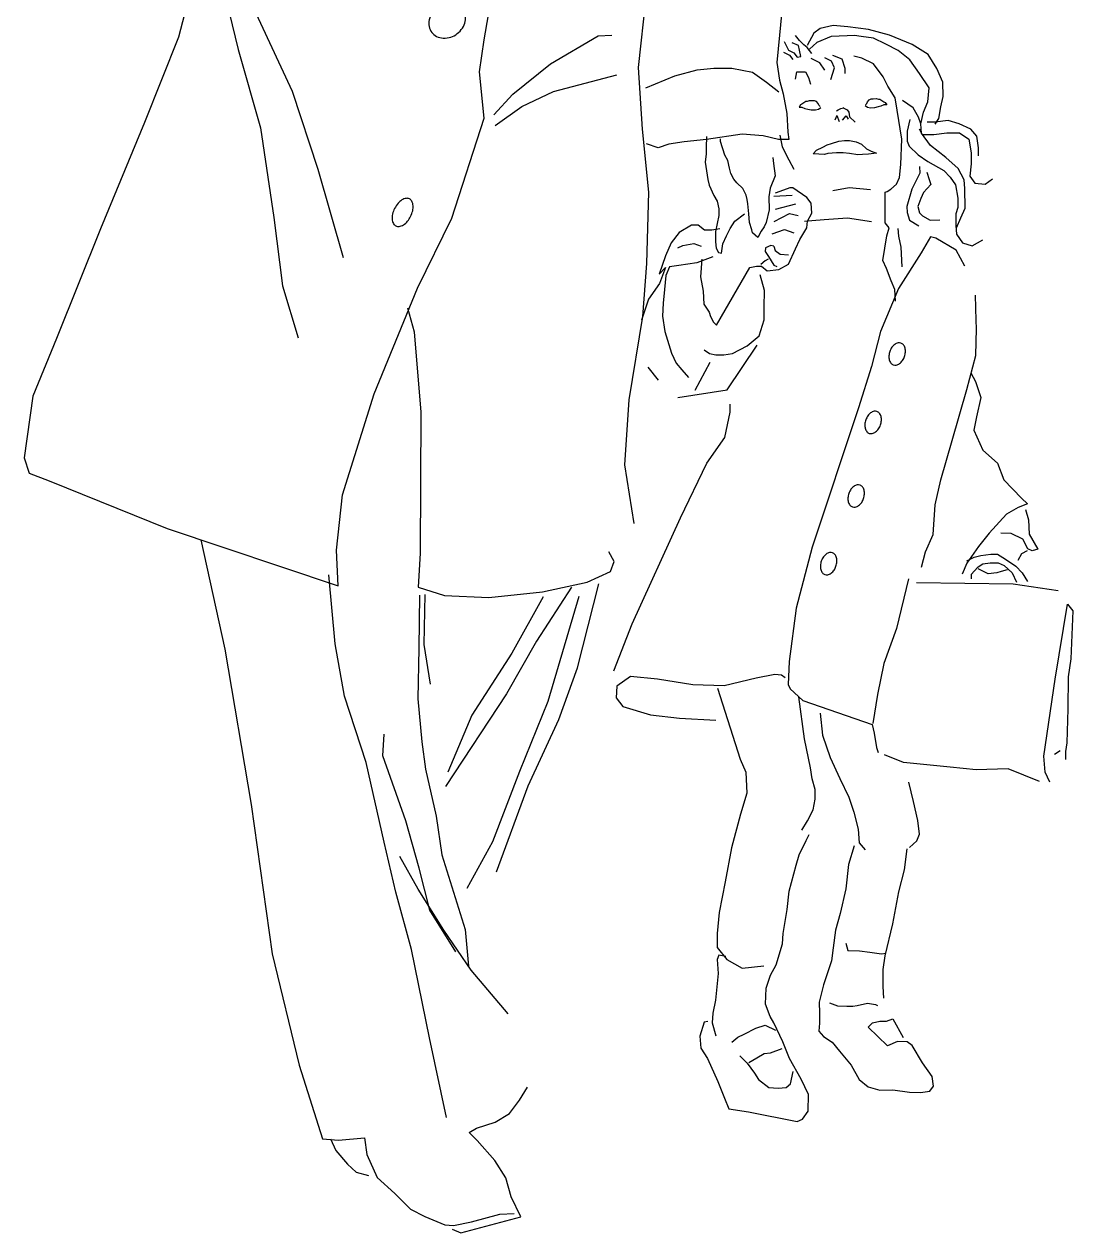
# Model space of a CAD drawing. Header units: millimetres. Extents: x -1535.08 to -1534.1, y 1859.82 to 1861.54.
# Drawn here: x -1534.945 to -1534.096, y 1859.817 to 1860.796 of the extents above; entities that cross this region are included whole.
import ezdxf

# ---------------------------------------------------------------- set-up
doc = ezdxf.new("R2010")
doc.units = ezdxf.units.MM
doc.header["$LTSCALE"] = 10
doc.layers.add('Humanos', color=2, linetype='Continuous')

msp = doc.modelspace()

# ---------------------------------------------------------------- linework, layer by layer
at = {"layer": 'Humanos'}
for p, q in [((-1534.80167, 1860.85475), (-1534.8198, 1860.78527)), ((-1534.57241, 1860.78293), (-1534.56192, 1860.84411)), ((-1534.32861, 1860.83996), (-1534.33561, 1860.76454)), ((-1534.44768, 1860.76062), (-1534.4401, 1860.82832)), ((-1534.76254, 1860.81636), (-1534.72776, 1860.74151)), ((-1534.77888, 1860.80513), (-1534.77154, 1860.77516)), ((-1534.8198, 1860.78527), (-1534.84734, 1860.7162)), ((-1534.51886, 1860.76347), (-1534.48031, 1860.78615)), ((-1534.48031, 1860.78615), (-1534.46907, 1860.78693)), ((-1534.31749, 1860.7825), (-1534.32055, 1860.7865)), ((-1534.3058, 1860.78849), (-1534.31108, 1860.77837)), ((-1534.30063, 1860.79206), (-1534.3058, 1860.78849)), ((-1534.29168, 1860.7856), (-1534.30338, 1860.78079)), ((-1534.29008, 1860.79451), (-1534.30063, 1860.79206)), ((-1534.27876, 1860.78639), (-1534.29168, 1860.7856)), ((-1534.27833, 1860.79345), (-1534.29008, 1860.79451)), ((-1534.27289, 1860.78645), (-1534.27876, 1860.78639)), ((-1534.26169, 1860.79126), (-1534.27833, 1860.79345)), ((-1534.26751, 1860.78583), (-1534.27289, 1860.78645)), ((-1534.2576, 1860.78425), (-1534.26751, 1860.78583)), ((-1534.2447, 1860.78672), (-1534.26169, 1860.79126)), ((-1534.22633, 1860.77917), (-1534.2447, 1860.78672)), ((-1534.77154, 1860.77516), (-1534.75332, 1860.71189)), ((-1534.57636, 1860.75704), (-1534.57241, 1860.78293)), ((-1534.3299, 1860.78171), (-1534.32631, 1860.7747)), ((-1534.31812, 1860.7783), (-1534.32335, 1860.7806)), ((-1534.31742, 1860.77478), (-1534.31812, 1860.7783)), ((-1534.31393, 1860.77901), (-1534.31749, 1860.7825)), ((-1534.31106, 1860.77669), (-1534.31393, 1860.77901)), ((-1534.30749, 1860.77202), (-1534.31106, 1860.77669)), ((-1534.30338, 1860.78079), (-1534.3092, 1860.77553)), ((-1534.24748, 1860.77964), (-1534.2576, 1860.78425)), ((-1534.23753, 1860.77437), (-1534.24748, 1860.77964)), ((-1534.21333, 1860.77107), (-1534.22633, 1860.77917)), ((-1534.33032, 1860.77298), (-1534.3256, 1860.77051)), ((-1534.32631, 1860.7747), (-1534.32209, 1860.77239)), ((-1534.3256, 1860.77051), (-1534.32271, 1860.76701)), ((-1534.32209, 1860.77239), (-1534.31921, 1860.76889)), ((-1534.31921, 1860.76889), (-1534.31619, 1860.76942)), ((-1534.31619, 1860.76942), (-1534.31742, 1860.77478)), ((-1534.30087, 1860.76437), (-1534.30795, 1860.76782)), ((-1534.29149, 1860.76563), (-1534.29688, 1860.76843)), ((-1534.28909, 1860.76028), (-1534.29149, 1860.76563)), ((-1534.28278, 1860.76739), (-1534.29036, 1860.77034)), ((-1534.28036, 1860.75986), (-1534.28278, 1860.76739)), ((-1534.26684, 1860.76821), (-1534.2734, 1860.76983)), ((-1534.2574, 1860.76361), (-1534.26684, 1860.76821)), ((-1534.22806, 1860.76674), (-1534.23753, 1860.77437)), ((-1534.22024, 1860.75574), (-1534.22806, 1860.76674)), ((-1534.20618, 1860.7599), (-1534.21333, 1860.77107)), ((-1534.57248, 1860.71949), (-1534.57636, 1860.75704)), ((-1534.54917, 1860.73901), (-1534.51886, 1860.76347)), ((-1534.44435, 1860.71064), (-1534.44768, 1860.76062)), ((-1534.41825, 1860.75385), (-1534.40017, 1860.75872)), ((-1534.40017, 1860.75872), (-1534.38659, 1860.76003)), ((-1534.38659, 1860.76003), (-1534.37199, 1860.76017)), ((-1534.37199, 1860.76017), (-1534.35551, 1860.7568)), ((-1534.35551, 1860.7568), (-1534.34419, 1860.74868)), ((-1534.33561, 1860.76454), (-1534.33363, 1860.75046)), ((-1534.32072, 1860.75126), (-1534.3196, 1860.75714)), ((-1534.3196, 1860.75714), (-1534.31675, 1860.75717)), ((-1534.31675, 1860.75717), (-1534.31255, 1860.75721)), ((-1534.31255, 1860.75721), (-1534.31016, 1860.75253)), ((-1534.29679, 1860.75853), (-1534.30087, 1860.76437)), ((-1534.29202, 1860.75086), (-1534.28909, 1860.76028)), ((-1534.28032, 1860.75567), (-1534.28036, 1860.75986)), ((-1534.24958, 1860.75311), (-1534.2574, 1860.76361)), ((-1534.21257, 1860.74406), (-1534.22024, 1860.75574)), ((-1534.20138, 1860.74887), (-1534.20618, 1860.7599)), ((-1534.5163, 1860.74117), (-1534.46524, 1860.75458)), ((-1534.44165, 1860.74423), (-1534.41825, 1860.75385)), ((-1534.34419, 1860.74868), (-1534.33421, 1860.74106)), ((-1534.33363, 1860.75046), (-1534.33067, 1860.73941)), ((-1534.31016, 1860.75253), (-1534.30843, 1860.74718)), ((-1534.24598, 1860.74542), (-1534.24958, 1860.75311)), ((-1534.20126, 1860.73712), (-1534.20138, 1860.74887)), ((-1534.72776, 1860.74151), (-1534.70718, 1860.67827)), ((-1534.56479, 1860.72242), (-1534.54917, 1860.73901)), ((-1534.54203, 1860.72918), (-1534.5163, 1860.74117)), ((-1534.33067, 1860.73941), (-1534.3275, 1860.7235)), ((-1534.24002, 1860.73608), (-1534.24598, 1860.74542)), ((-1534.23825, 1860.7262), (-1534.24002, 1860.73608)), ((-1534.21364, 1860.73281), (-1534.21257, 1860.74406)), ((-1534.20303, 1860.72888), (-1534.20126, 1860.73712)), ((-1534.56353, 1860.7137), (-1534.54203, 1860.72918)), ((-1534.31655, 1860.73033), (-1534.31774, 1860.72849)), ((-1534.31774, 1860.72849), (-1534.31539, 1860.72847)), ((-1534.31537, 1860.73082), (-1534.31655, 1860.73033)), ((-1534.31539, 1860.72847), (-1534.31298, 1860.7275)), ((-1534.31232, 1860.73314), (-1534.31537, 1860.73082)), ((-1534.31298, 1860.7275), (-1534.31062, 1860.727)), ((-1534.31115, 1860.73313), (-1534.31232, 1860.73314)), ((-1534.30946, 1860.73378), (-1534.31115, 1860.73313)), ((-1534.31062, 1860.727), (-1534.30784, 1860.72632)), ((-1534.30712, 1860.73376), (-1534.30946, 1860.73378)), ((-1534.30784, 1860.72632), (-1534.30438, 1860.72632)), ((-1534.30527, 1860.73374), (-1534.30712, 1860.73376)), ((-1534.3036, 1860.73306), (-1534.30527, 1860.73374)), ((-1534.30438, 1860.72632), (-1534.30211, 1860.727)), ((-1534.30227, 1860.73137), (-1534.3036, 1860.73306)), ((-1534.30178, 1860.73019), (-1534.30227, 1860.73137)), ((-1534.30211, 1860.727), (-1534.30025, 1860.72818)), ((-1534.30062, 1860.729), (-1534.30178, 1860.73019)), ((-1534.28751, 1860.72549), (-1534.28603, 1860.72643)), ((-1534.28603, 1860.72643), (-1534.28405, 1860.72753)), ((-1534.28405, 1860.72753), (-1534.28168, 1860.72808)), ((-1534.28168, 1860.72808), (-1534.28212, 1860.72786)), ((-1534.28212, 1860.72786), (-1534.27887, 1860.72626)), ((-1534.27887, 1860.72626), (-1534.2776, 1860.7245)), ((-1534.26237, 1860.72837), (-1534.26428, 1860.72947)), ((-1534.26395, 1860.73031), (-1534.26284, 1860.73154)), ((-1534.26284, 1860.73154), (-1534.2624, 1860.73274)), ((-1534.2624, 1860.73274), (-1534.26114, 1860.73449)), ((-1534.26007, 1860.72779), (-1534.26237, 1860.72837)), ((-1534.26114, 1860.73449), (-1534.2595, 1860.73525)), ((-1534.25662, 1860.72794), (-1534.26007, 1860.72779)), ((-1534.2595, 1860.73525), (-1534.25766, 1860.73534)), ((-1534.25766, 1860.73534), (-1534.25531, 1860.73547)), ((-1534.25387, 1860.72874), (-1534.25662, 1860.72794)), ((-1534.25531, 1860.73547), (-1534.2536, 1860.73489)), ((-1534.25153, 1860.72934), (-1534.25387, 1860.72874)), ((-1534.2536, 1860.73489), (-1534.25243, 1860.73495)), ((-1534.25243, 1860.73495), (-1534.24929, 1860.73276)), ((-1534.24917, 1860.73041), (-1534.25153, 1860.72934)), ((-1534.24929, 1860.73276), (-1534.24809, 1860.73232)), ((-1534.24682, 1860.73054), (-1534.24917, 1860.73041)), ((-1534.24809, 1860.73232), (-1534.24682, 1860.73054)), ((-1534.2345, 1860.70274), (-1534.23825, 1860.7262)), ((-1534.22534, 1860.728), (-1534.23412, 1860.73379)), ((-1534.22108, 1860.72049), (-1534.22534, 1860.728)), ((-1534.21709, 1860.72455), (-1534.21364, 1860.73281)), ((-1534.20462, 1860.71947), (-1534.20303, 1860.72888)), ((-1534.59873, 1860.63869), (-1534.57248, 1860.71949)), ((-1534.3275, 1860.7235), (-1534.32685, 1860.70824)), ((-1534.28718, 1860.72175), (-1534.28892, 1860.71796)), ((-1534.28718, 1860.72175), (-1534.28542, 1860.71696)), ((-1534.28272, 1860.7179), (-1534.2797, 1860.72147)), ((-1534.2797, 1860.72147), (-1534.2781, 1860.71889)), ((-1534.2776, 1860.7245), (-1534.27694, 1860.72081)), ((-1534.27694, 1860.72081), (-1534.27242, 1860.71647)), ((-1534.22811, 1860.71857), (-1534.23037, 1860.70915)), ((-1534.21935, 1860.71513), (-1534.22108, 1860.72049)), ((-1534.21935, 1860.71513), (-1534.21709, 1860.72455)), ((-1534.20761, 1860.71642), (-1534.21399, 1860.71636)), ((-1534.19705, 1860.71769), (-1534.20761, 1860.71642)), ((-1534.2076, 1860.71474), (-1534.20462, 1860.71947)), ((-1534.18813, 1860.71493), (-1534.19705, 1860.71769)), ((-1534.84734, 1860.7162), (-1534.88294, 1860.63011)), ((-1534.75332, 1860.71189), (-1534.74272, 1860.63916)), ((-1534.43917, 1860.65967), (-1534.44435, 1860.71064)), ((-1534.36376, 1860.70671), (-1534.39258, 1860.70241)), ((-1534.3468, 1860.70519), (-1534.36376, 1860.70671)), ((-1534.32685, 1860.70824), (-1534.32613, 1860.70237)), ((-1534.23037, 1860.70915), (-1534.23029, 1860.70093)), ((-1534.22048, 1860.71109), (-1534.21809, 1860.70642)), ((-1534.2186, 1860.70759), (-1534.21935, 1860.71513)), ((-1534.21146, 1860.69759), (-1534.2186, 1860.70759)), ((-1534.20869, 1860.70651), (-1534.19813, 1860.70778)), ((-1534.19813, 1860.70778), (-1534.18806, 1860.70788)), ((-1534.17869, 1860.71082), (-1534.18813, 1860.71493)), ((-1534.18806, 1860.70788), (-1534.18046, 1860.70258)), ((-1534.17394, 1860.70499), (-1534.17869, 1860.71082)), ((-1534.43179, 1860.69549), (-1534.44122, 1860.69892)), ((-1534.42309, 1860.69859), (-1534.43179, 1860.69549)), ((-1534.41069, 1860.70039), (-1534.42309, 1860.69859)), ((-1534.39258, 1860.70241), (-1534.41069, 1860.70039)), ((-1534.39261, 1860.70476), (-1534.39302, 1860.69586)), ((-1534.38132, 1860.70067), (-1534.38135, 1860.70302)), ((-1534.37769, 1860.68963), (-1534.38132, 1860.70067)), ((-1534.33435, 1860.70229), (-1534.3468, 1860.70519)), ((-1534.32613, 1860.70237), (-1534.33435, 1860.70229)), ((-1534.33321, 1860.70583), (-1534.33144, 1860.69644)), ((-1534.29853, 1860.69606), (-1534.29502, 1860.69794)), ((-1534.29502, 1860.69794), (-1534.29151, 1860.69915)), ((-1534.29151, 1860.69915), (-1534.28565, 1860.70089)), ((-1534.28565, 1860.70089), (-1534.28096, 1860.7016)), ((-1534.28096, 1860.7016), (-1534.27693, 1860.70164)), ((-1534.27693, 1860.70164), (-1534.27155, 1860.70052)), ((-1534.27155, 1860.70052), (-1534.26734, 1860.69871)), ((-1534.26734, 1860.69871), (-1534.26326, 1860.69482)), ((-1534.23548, 1860.68209), (-1534.2345, 1860.70274)), ((-1534.23029, 1860.70093), (-1534.22857, 1860.69692)), ((-1534.22857, 1860.69692), (-1534.22146, 1860.68994)), ((-1534.21809, 1860.70642), (-1534.20869, 1860.70651)), ((-1534.19912, 1860.6878), (-1534.21146, 1860.69759)), ((-1534.18046, 1860.70258), (-1534.17851, 1860.69152)), ((-1534.17267, 1860.69561), (-1534.17394, 1860.70499)), ((-1534.39298, 1860.69066), (-1534.39358, 1860.68411)), ((-1534.39302, 1860.69586), (-1534.39298, 1860.69066)), ((-1534.3753, 1860.68545), (-1534.37769, 1860.68963)), ((-1534.33891, 1860.68765), (-1534.33836, 1860.68295)), ((-1534.33144, 1860.69644), (-1534.32597, 1860.68592)), ((-1534.30642, 1860.69078), (-1534.3036, 1860.69382)), ((-1534.29729, 1860.6902), (-1534.30642, 1860.69078)), ((-1534.3036, 1860.69382), (-1534.29853, 1860.69606)), ((-1534.29445, 1860.6909), (-1534.29729, 1860.6902)), ((-1534.28741, 1860.69147), (-1534.29445, 1860.6909)), ((-1534.28204, 1860.69152), (-1534.28741, 1860.69147)), ((-1534.27683, 1860.69107), (-1534.28204, 1860.69152)), ((-1534.27027, 1860.68996), (-1534.27683, 1860.69107)), ((-1534.26647, 1860.69009), (-1534.27027, 1860.68996)), ((-1534.26162, 1860.69054), (-1534.26647, 1860.69009)), ((-1534.26326, 1860.69482), (-1534.25929, 1860.69291)), ((-1534.25517, 1860.69121), (-1534.26162, 1860.69054)), ((-1534.25929, 1860.69291), (-1534.25517, 1860.69121)), ((-1534.22146, 1860.68994), (-1534.21369, 1860.68464)), ((-1534.18896, 1860.67901), (-1534.19912, 1860.6878)), ((-1534.17851, 1860.69152), (-1534.17843, 1860.68263)), ((-1534.17261, 1860.68923), (-1534.17267, 1860.69561)), ((-1534.70718, 1860.67827), (-1534.68653, 1860.6068)), ((-1534.39358, 1860.68411), (-1534.3916, 1860.67003)), ((-1534.37407, 1860.67909), (-1534.3753, 1860.68545)), ((-1534.37285, 1860.6749), (-1534.37407, 1860.67909)), ((-1534.33836, 1860.68295), (-1534.33709, 1860.6729)), ((-1534.32597, 1860.68592), (-1534.32187, 1860.67841)), ((-1534.23655, 1860.6715), (-1534.23548, 1860.68209)), ((-1534.22019, 1860.68055), (-1534.22014, 1860.67518)), ((-1534.21369, 1860.68464), (-1534.20069, 1860.67722)), ((-1534.18418, 1860.66965), (-1534.18896, 1860.67901)), ((-1534.17843, 1860.68263), (-1534.17951, 1860.67272)), ((-1534.3916, 1860.67003), (-1534.39038, 1860.66534)), ((-1534.37046, 1860.67023), (-1534.37285, 1860.6749)), ((-1534.36808, 1860.6674), (-1534.37046, 1860.67023)), ((-1534.33709, 1860.6729), (-1534.34102, 1860.66296)), ((-1534.23885, 1860.66628), (-1534.23655, 1860.6715)), ((-1534.22014, 1860.67518), (-1534.22639, 1860.6622)), ((-1534.21427, 1860.67591), (-1534.21237, 1860.67006)), ((-1534.21237, 1860.67006), (-1534.21116, 1860.66587)), ((-1534.20069, 1860.67722), (-1534.19544, 1860.67189)), ((-1534.19544, 1860.67189), (-1534.19118, 1860.66556)), ((-1534.1836, 1860.66261), (-1534.18418, 1860.66965)), ((-1534.17951, 1860.67272), (-1534.17542, 1860.66688)), ((-1534.16719, 1860.66629), (-1534.16136, 1860.67054)), ((-1534.44097, 1860.60209), (-1534.43917, 1860.65967)), ((-1534.39038, 1860.66534), (-1534.38678, 1860.65715)), ((-1534.36334, 1860.66274), (-1534.36808, 1860.6674)), ((-1534.36044, 1860.6574), (-1534.36334, 1860.66274)), ((-1534.34102, 1860.66296), (-1534.34213, 1860.6559)), ((-1534.33043, 1860.66121), (-1534.33696, 1860.6588)), ((-1534.32525, 1860.66311), (-1534.33043, 1860.66121)), ((-1534.3229, 1860.66313), (-1534.32525, 1860.66311)), ((-1534.31158, 1860.65552), (-1534.3229, 1860.66313)), ((-1534.29049, 1860.66109), (-1534.27709, 1860.66357)), ((-1534.27709, 1860.66357), (-1534.25996, 1860.66188)), ((-1534.24819, 1860.65965), (-1534.24635, 1860.66033)), ((-1534.24817, 1860.65797), (-1534.24819, 1860.65965)), ((-1534.24813, 1860.65377), (-1534.24817, 1860.65797)), ((-1534.24635, 1860.66033), (-1534.24351, 1860.66204)), ((-1534.24351, 1860.66204), (-1534.23885, 1860.66628)), ((-1534.22639, 1860.6622), (-1534.23046, 1860.64807)), ((-1534.21697, 1860.65944), (-1534.21928, 1860.65472)), ((-1534.21116, 1860.66587), (-1534.21697, 1860.65944)), ((-1534.19118, 1860.66556), (-1534.18941, 1860.655)), ((-1534.18345, 1860.64684), (-1534.1836, 1860.66261)), ((-1534.17542, 1860.66688), (-1534.16719, 1860.66629)), ((-1534.38678, 1860.65715), (-1534.38388, 1860.65248)), ((-1534.38388, 1860.65248), (-1534.38265, 1860.64611)), ((-1534.35973, 1860.65388), (-1534.36044, 1860.6574)), ((-1534.3592, 1860.65037), (-1534.35973, 1860.65388)), ((-1534.35845, 1860.64215), (-1534.3592, 1860.65037)), ((-1534.34213, 1860.6559), (-1534.34203, 1860.64533)), ((-1534.33811, 1860.65644), (-1534.32335, 1860.65725)), ((-1534.33683, 1860.64588), (-1534.32043, 1860.65023)), ((-1534.30801, 1860.65085), (-1534.31158, 1860.65552)), ((-1534.30743, 1860.64263), (-1534.30801, 1860.65085)), ((-1534.24795, 1860.63498), (-1534.24813, 1860.65377)), ((-1534.23046, 1860.64807), (-1534.23041, 1860.64337)), ((-1534.21928, 1860.65472), (-1534.22156, 1860.64815)), ((-1534.22156, 1860.64815), (-1534.22034, 1860.64296)), ((-1534.18941, 1860.655), (-1534.18933, 1860.64728)), ((-1534.74272, 1860.63916), (-1534.73565, 1860.58402)), ((-1534.62638, 1860.58204), (-1534.59873, 1860.63869)), ((-1534.3826, 1860.64074), (-1534.38533, 1860.6278)), ((-1534.38265, 1860.64611), (-1534.3826, 1860.64074)), ((-1534.36963, 1860.63617), (-1534.36197, 1860.64212)), ((-1534.35788, 1860.63511), (-1534.35845, 1860.64215)), ((-1534.34203, 1860.64533), (-1534.34428, 1860.63524)), ((-1534.33791, 1860.63597), (-1534.32556, 1860.64246)), ((-1534.32556, 1860.64246), (-1534.31849, 1860.64085)), ((-1534.3109, 1860.63622), (-1534.30743, 1860.64263)), ((-1534.29732, 1860.63753), (-1534.27853, 1860.63888)), ((-1534.27853, 1860.63888), (-1534.25904, 1860.63605)), ((-1534.23041, 1860.64337), (-1534.2285, 1860.63701)), ((-1534.22034, 1860.64296), (-1534.21797, 1860.64063)), ((-1534.21797, 1860.64063), (-1534.21156, 1860.63717)), ((-1534.18933, 1860.64728), (-1534.19096, 1860.64207)), ((-1534.19096, 1860.64207), (-1534.19087, 1860.63267)), ((-1534.19035, 1860.63083), (-1534.1869, 1860.63908)), ((-1534.1869, 1860.63908), (-1534.18345, 1860.64684)), ((-1534.88294, 1860.63011), (-1534.91851, 1860.54116)), ((-1534.40484, 1860.63298), (-1534.41469, 1860.62701)), ((-1534.39947, 1860.63303), (-1534.40484, 1860.63298)), ((-1534.39423, 1860.62889), (-1534.39947, 1860.63303)), ((-1534.38836, 1860.62894), (-1534.39423, 1860.62889)), ((-1534.38183, 1860.63018), (-1534.38836, 1860.62894)), ((-1534.37657, 1860.62436), (-1534.3736, 1860.63026)), ((-1534.3736, 1860.63026), (-1534.36963, 1860.63617)), ((-1534.35597, 1860.62925), (-1534.35788, 1860.63511)), ((-1534.35545, 1860.62691), (-1534.35597, 1860.62925)), ((-1534.3461, 1860.63169), (-1534.34841, 1860.62815)), ((-1534.34428, 1860.63524), (-1534.3461, 1860.63169)), ((-1534.3395, 1860.62588), (-1534.32963, 1860.6295)), ((-1534.32963, 1860.6295), (-1534.32188, 1860.62672)), ((-1534.31713, 1860.6214), (-1534.31135, 1860.63085)), ((-1534.31325, 1860.6362), (-1534.30738, 1860.63676)), ((-1534.31135, 1860.63085), (-1534.3109, 1860.63622)), ((-1534.30738, 1860.63676), (-1534.29732, 1860.63753)), ((-1534.24489, 1860.63098), (-1534.24795, 1860.63498)), ((-1534.24668, 1860.62442), (-1534.24489, 1860.63098)), ((-1534.23784, 1860.63038), (-1534.23728, 1860.624)), ((-1534.2285, 1860.63701), (-1534.22091, 1860.63238)), ((-1534.21156, 1860.63717), (-1534.20384, 1860.63724)), ((-1534.19087, 1860.63267), (-1534.1903, 1860.62563)), ((-1534.42116, 1860.61873), (-1534.42575, 1860.60811)), ((-1534.41469, 1860.62701), (-1534.42116, 1860.61873)), ((-1534.38533, 1860.6278), (-1534.38529, 1860.62427)), ((-1534.38529, 1860.62427), (-1534.38525, 1860.61957)), ((-1534.38525, 1860.61957), (-1534.3847, 1860.61438)), ((-1534.37936, 1860.61795), (-1534.37657, 1860.62436)), ((-1534.35121, 1860.62292), (-1534.35545, 1860.62691)), ((-1534.34841, 1860.62815), (-1534.35121, 1860.62292)), ((-1534.32058, 1860.61381), (-1534.31713, 1860.6214)), ((-1534.25001, 1860.60442), (-1534.24668, 1860.62442)), ((-1534.23728, 1860.624), (-1534.23534, 1860.61513)), ((-1534.21143, 1860.62358), (-1534.21885, 1860.61059)), ((-1534.20722, 1860.62244), (-1534.21143, 1860.62358)), ((-1534.19068, 1860.6127), (-1534.20722, 1860.62244)), ((-1534.1903, 1860.62563), (-1534.18554, 1860.61862)), ((-1534.18554, 1860.61862), (-1534.17779, 1860.61635)), ((-1534.17779, 1860.61635), (-1534.16911, 1860.62113)), ((-1534.41575, 1860.61458), (-1534.41174, 1860.61647)), ((-1534.41174, 1860.61647), (-1534.40286, 1860.61823)), ((-1534.40286, 1860.61823), (-1534.39696, 1860.61594)), ((-1534.3847, 1860.61438), (-1534.38282, 1860.61087)), ((-1534.38282, 1860.61087), (-1534.38046, 1860.61022)), ((-1534.38046, 1860.61022), (-1534.37936, 1860.61795)), ((-1534.34476, 1860.61476), (-1534.34523, 1860.61173)), ((-1534.34523, 1860.61173), (-1534.34234, 1860.60773)), ((-1534.34058, 1860.61647), (-1534.34476, 1860.61476)), ((-1534.33823, 1860.61599), (-1534.34058, 1860.61647)), ((-1534.33823, 1860.61599), (-1534.33702, 1860.61248)), ((-1534.33702, 1860.61248), (-1534.33296, 1860.6095)), ((-1534.33296, 1860.6095), (-1534.32641, 1860.60906)), ((-1534.32634, 1860.60134), (-1534.32058, 1860.61381)), ((-1534.21885, 1860.61059), (-1534.23738, 1860.58171)), ((-1534.23534, 1860.61513), (-1534.23469, 1860.59936)), ((-1534.18351, 1860.59985), (-1534.19068, 1860.6127)), ((-1534.44408, 1860.5591), (-1534.44097, 1860.60209)), ((-1534.42575, 1860.60811), (-1534.43081, 1860.5933)), ((-1534.42265, 1860.59925), (-1534.4256, 1860.59217)), ((-1534.41511, 1860.60049), (-1534.42265, 1860.59925)), ((-1534.40036, 1860.60248), (-1534.41511, 1860.60049)), ((-1534.38748, 1860.6073), (-1534.40036, 1860.60248)), ((-1534.39636, 1860.60537), (-1534.3974, 1860.59126)), ((-1534.35753, 1860.59869), (-1534.35217, 1860.59992)), ((-1534.35217, 1860.59992), (-1534.34814, 1860.59996)), ((-1534.34516, 1860.60418), (-1534.34866, 1860.60113)), ((-1534.34814, 1860.59996), (-1534.34341, 1860.59597)), ((-1534.34282, 1860.60538), (-1534.34516, 1860.60418)), ((-1534.34234, 1860.60773), (-1534.33808, 1860.60072)), ((-1534.33808, 1860.60072), (-1534.33572, 1860.59957)), ((-1534.33402, 1860.59724), (-1534.32634, 1860.60134)), ((-1534.24693, 1860.59807), (-1534.25001, 1860.60442)), ((-1534.43081, 1860.5933), (-1534.42566, 1860.59872)), ((-1534.42566, 1860.59872), (-1534.43074, 1860.58574)), ((-1534.4256, 1860.59217), (-1534.42667, 1860.58108)), ((-1534.3974, 1860.59126), (-1534.39544, 1860.57954)), ((-1534.38461, 1860.55212), (-1534.35753, 1860.59869)), ((-1534.3456, 1860.58001), (-1534.34925, 1860.5929)), ((-1534.34341, 1860.59597), (-1534.33402, 1860.59724)), ((-1534.24331, 1860.58803), (-1534.24693, 1860.59807)), ((-1534.73565, 1860.58402), (-1534.723, 1860.54185)), ((-1534.66148, 1860.49662), (-1534.62638, 1860.58204)), ((-1534.43074, 1860.58574), (-1534.43952, 1860.57324)), ((-1534.42667, 1860.58108), (-1534.42774, 1860.56983)), ((-1534.39544, 1860.57954), (-1534.39484, 1860.56897)), ((-1534.34598, 1860.56658), (-1534.3456, 1860.58001)), ((-1534.23738, 1860.58171), (-1534.25181, 1860.54684)), ((-1534.24039, 1860.58101), (-1534.24331, 1860.58803)), ((-1534.23963, 1860.57162), (-1534.24039, 1860.58101)), ((-1534.43952, 1860.57324), (-1534.44523, 1860.55624)), ((-1534.42774, 1860.56983), (-1534.42814, 1860.55925)), ((-1534.17436, 1860.5558), (-1534.17506, 1860.57643)), ((-1534.63446, 1860.56618), (-1534.62907, 1860.54677)), ((-1534.39484, 1860.56897), (-1534.39058, 1860.56263)), ((-1534.39058, 1860.56263), (-1534.38937, 1860.55912)), ((-1534.34588, 1860.55651), (-1534.34598, 1860.56658)), ((-1534.45519, 1860.49153), (-1534.44408, 1860.5591)), ((-1534.42814, 1860.55925), (-1534.42635, 1860.54702)), ((-1534.38937, 1860.55912), (-1534.38698, 1860.55444)), ((-1534.38698, 1860.55444), (-1534.38461, 1860.55212)), ((-1534.34996, 1860.54355), (-1534.34588, 1860.55651)), ((-1534.1743, 1860.54942), (-1534.17436, 1860.5558)), ((-1534.91851, 1860.54116), (-1534.93753, 1860.49449)), ((-1534.62907, 1860.54677), (-1534.62375, 1860.4817)), ((-1534.42635, 1860.54702), (-1534.42081, 1860.52945)), ((-1534.35978, 1860.53524), (-1534.34996, 1860.54355)), ((-1534.25181, 1860.54684), (-1534.25909, 1860.51857)), ((-1534.1746, 1860.5276), (-1534.1743, 1860.54942)), ((-1534.39449, 1860.53205), (-1534.39026, 1860.52907)), ((-1534.37589, 1860.49984), (-1534.35156, 1860.53598)), ((-1534.37147, 1860.52925), (-1534.35978, 1860.53524)), ((-1534.42081, 1860.52945), (-1534.41721, 1860.52126)), ((-1534.41721, 1860.52126), (-1534.41246, 1860.51594)), ((-1534.40173, 1860.49959), (-1534.38969, 1860.52203)), ((-1534.39026, 1860.52907), (-1534.38505, 1860.52795)), ((-1534.38505, 1860.52795), (-1534.3785, 1860.52801)), ((-1534.3785, 1860.52801), (-1534.37147, 1860.52925)), ((-1534.18206, 1860.50001), (-1534.1746, 1860.5276)), ((-1534.44017, 1860.51802), (-1534.43184, 1860.50753)), ((-1534.41246, 1860.51594), (-1534.40719, 1860.50961)), ((-1534.25909, 1860.51857), (-1534.26952, 1860.48508)), ((-1534.17866, 1860.51347), (-1534.17507, 1860.50645)), ((-1534.17507, 1860.50645), (-1534.17075, 1860.49357)), ((-1534.93753, 1860.49449), (-1534.9446, 1860.44458)), ((-1534.68705, 1860.41465), (-1534.66148, 1860.49662)), ((-1534.45871, 1860.43914), (-1534.45519, 1860.49153)), ((-1534.41577, 1860.49359), (-1534.37589, 1860.49984)), ((-1534.19391, 1860.45878), (-1534.18206, 1860.50001)), ((-1534.17075, 1860.49357), (-1534.17412, 1860.47776)), ((-1534.62375, 1860.4817), (-1534.62434, 1860.36758)), ((-1534.37787, 1860.46105), (-1534.37336, 1860.48174)), ((-1534.37336, 1860.48174), (-1534.37343, 1860.48812)), ((-1534.26952, 1860.48508), (-1534.30721, 1860.37245)), ((-1534.17412, 1860.47776), (-1534.17637, 1860.46717)), ((-1534.17637, 1860.46717), (-1534.16917, 1860.45079)), ((-1534.39244, 1860.44044), (-1534.37787, 1860.46105)), ((-1534.20301, 1860.42681), (-1534.19391, 1860.45878)), ((-1534.9446, 1860.44458), (-1534.94046, 1860.4322)), ((-1534.16917, 1860.45079), (-1534.15732, 1860.44033)), ((-1534.45121, 1860.39155), (-1534.45871, 1860.43914)), ((-1534.41367, 1860.3961), (-1534.39244, 1860.44044)), ((-1534.15732, 1860.44033), (-1534.15199, 1860.42679)), ((-1534.94046, 1860.4322), (-1534.92446, 1860.42598)), ((-1534.92446, 1860.42598), (-1534.82894, 1860.38745)), ((-1534.20752, 1860.40679), (-1534.20301, 1860.42681)), ((-1534.15199, 1860.42679), (-1534.13775, 1860.41216)), ((-1534.692, 1860.36996), (-1534.68705, 1860.41465)), ((-1534.20913, 1860.38278), (-1534.20752, 1860.40679)), ((-1534.14054, 1860.40458), (-1534.14988, 1860.39912)), ((-1534.13301, 1860.4075), (-1534.14054, 1860.40458)), ((-1534.13775, 1860.41216), (-1534.13301, 1860.4075)), ((-1534.45279, 1860.31048), (-1534.41367, 1860.3961)), ((-1534.14988, 1860.39912), (-1534.16383, 1860.38371)), ((-1534.13464, 1860.40279), (-1534.13222, 1860.39459)), ((-1534.13222, 1860.39459), (-1534.1316, 1860.38285)), ((-1534.82894, 1860.38745), (-1534.69055, 1860.34111)), ((-1534.14621, 1860.38338), (-1534.15443, 1860.3838)), ((-1534.80183, 1860.37831), (-1534.78219, 1860.28972)), ((-1534.21538, 1860.36862), (-1534.20913, 1860.38278)), ((-1534.16383, 1860.38371), (-1534.17262, 1860.37306)), ((-1534.13677, 1860.37877), (-1534.14621, 1860.38338)), ((-1534.13266, 1860.37109), (-1534.13677, 1860.37877)), ((-1534.1316, 1860.38285), (-1534.12444, 1860.37066)), ((-1534.69055, 1860.34111), (-1534.692, 1860.36996)), ((-1534.62434, 1860.36758), (-1534.62593, 1860.34004)), ((-1534.46737, 1860.36085), (-1534.47164, 1860.36853)), ((-1534.30721, 1860.37245), (-1534.32016, 1860.32298)), ((-1534.21878, 1860.35617), (-1534.21538, 1860.36862)), ((-1534.18191, 1860.36122), (-1534.17607, 1860.3643)), ((-1534.17262, 1860.37306), (-1534.18189, 1860.35954)), ((-1534.17607, 1860.3643), (-1534.17071, 1860.36552)), ((-1534.17071, 1860.36552), (-1534.1625, 1860.36678)), ((-1534.1625, 1860.36678), (-1534.15729, 1860.36683)), ((-1534.15729, 1860.36683), (-1534.15071, 1860.36269)), ((-1534.13783, 1860.36701), (-1534.1408, 1860.36161)), ((-1534.13315, 1860.36941), (-1534.13783, 1860.36701)), ((-1534.12912, 1860.36944), (-1534.13266, 1860.37109)), ((-1534.12444, 1860.37066), (-1534.12912, 1860.36944)), ((-1534.47031, 1860.3526), (-1534.46737, 1860.36085)), ((-1534.18189, 1860.35954), (-1534.18584, 1860.35061)), ((-1534.17596, 1860.35306), (-1534.17297, 1860.35661)), ((-1534.17297, 1860.35661), (-1534.16897, 1860.359)), ((-1534.16469, 1860.35081), (-1534.17296, 1860.35493)), ((-1534.16897, 1860.359), (-1534.1631, 1860.35972)), ((-1534.1631, 1860.35972), (-1534.15656, 1860.35978)), ((-1534.15656, 1860.35978), (-1534.15183, 1860.35748)), ((-1534.15183, 1860.35748), (-1534.1454, 1860.35167)), ((-1534.15071, 1860.36269), (-1534.14243, 1860.3569)), ((-1534.14243, 1860.3569), (-1534.13718, 1860.35175)), ((-1534.69295, 1860.29409), (-1534.69818, 1860.34993)), ((-1534.48903, 1860.3442), (-1534.47031, 1860.3526)), ((-1534.22926, 1860.34667), (-1534.23895, 1860.30664)), ((-1534.17829, 1860.35068), (-1534.17596, 1860.35306)), ((-1534.17825, 1860.34666), (-1534.17829, 1860.35068)), ((-1534.15765, 1860.35155), (-1534.16469, 1860.35081)), ((-1534.15414, 1860.35276), (-1534.15765, 1860.35155)), ((-1534.14945, 1860.35398), (-1534.15414, 1860.35276)), ((-1534.1454, 1860.35167), (-1534.1418, 1860.34398)), ((-1534.13718, 1860.35175), (-1534.13292, 1860.34474)), ((-1534.13292, 1860.34474), (-1534.13292, 1860.34474)), ((-1534.62593, 1860.34004), (-1534.60455, 1860.3332)), ((-1534.56879, 1860.33169), (-1534.52537, 1860.3363)), ((-1534.50191, 1860.34005), (-1534.53019, 1860.29632)), ((-1534.52537, 1860.3363), (-1534.48903, 1860.3442)), ((-1534.49709, 1860.27481), (-1534.47961, 1860.34261)), ((-1534.22286, 1860.34388), (-1534.14465, 1860.34278)), ((-1534.14465, 1860.34278), (-1534.10818, 1860.33725)), ((-1534.62469, 1860.33351), (-1534.62546, 1860.29071)), ((-1534.6205, 1860.33422), (-1534.62129, 1860.2936)), ((-1534.60455, 1860.3332), (-1534.56879, 1860.33169)), ((-1534.52466, 1860.33211), (-1534.55007, 1860.28673)), ((-1534.49596, 1860.33239), (-1534.521, 1860.24757)), ((-1534.11051, 1860.26557), (-1534.10052, 1860.32625)), ((-1534.10052, 1860.32625), (-1534.09627, 1860.32092)), ((-1534.32016, 1860.32298), (-1534.32563, 1860.27997)), ((-1534.09627, 1860.32092), (-1534.09775, 1860.28214)), ((-1534.4677, 1860.27224), (-1534.45279, 1860.31048)), ((-1534.23895, 1860.30664), (-1534.24926, 1860.27835)), ((-1534.53019, 1860.29632), (-1534.55445, 1860.25379)), ((-1534.78219, 1860.28972), (-1534.76103, 1860.16423)), ((-1534.6855, 1860.25187), (-1534.69295, 1860.29409)), ((-1534.62546, 1860.29071), (-1534.62624, 1860.24959)), ((-1534.62129, 1860.2936), (-1534.61628, 1860.26143)), ((-1534.55007, 1860.28673), (-1534.58248, 1860.23641)), ((-1534.32563, 1860.27997), (-1534.32662, 1860.26117)), ((-1534.24926, 1860.27835), (-1534.25422, 1860.25313)), ((-1534.09775, 1860.28214), (-1534.09996, 1860.26752)), ((-1534.51197, 1860.23305), (-1534.49709, 1860.27481)), ((-1534.45423, 1860.26767), (-1534.46523, 1860.25985)), ((-1534.43239, 1860.26553), (-1534.45423, 1860.26767)), ((-1534.33727, 1860.26929), (-1534.35252, 1860.26629)), ((-1534.33207, 1860.26883), (-1534.33727, 1860.26929)), ((-1534.32902, 1860.26651), (-1534.33207, 1860.26883)), ((-1534.09996, 1860.26752), (-1534.10022, 1860.24167)), ((-1534.46523, 1860.25985), (-1534.46581, 1860.25044)), ((-1534.40365, 1860.2611), (-1534.43239, 1860.26553)), ((-1534.3783, 1860.26017), (-1534.40365, 1860.2611)), ((-1534.38366, 1860.25827), (-1534.36549, 1860.20088)), ((-1534.35252, 1860.26629), (-1534.3783, 1860.26017)), ((-1534.32662, 1860.26117), (-1534.32491, 1860.25766)), ((-1534.32491, 1860.25766), (-1534.31476, 1860.24836)), ((-1534.11982, 1860.20322), (-1534.11051, 1860.26557)), ((-1534.66804, 1860.198), (-1534.6855, 1860.25187)), ((-1534.62624, 1860.24959), (-1534.62289, 1860.21488)), ((-1534.55445, 1860.25379), (-1534.60375, 1860.17864)), ((-1534.521, 1860.24757), (-1534.54395, 1860.19096)), ((-1534.46581, 1860.25044), (-1534.46038, 1860.24345)), ((-1534.31328, 1860.21732), (-1534.3178, 1860.25135)), ((-1534.31476, 1860.24836), (-1534.25869, 1860.22892)), ((-1534.25422, 1860.25313), (-1534.25819, 1860.2296)), ((-1534.46038, 1860.24345), (-1534.43799, 1860.23661)), ((-1534.30056, 1860.23792), (-1534.29871, 1860.22032)), ((-1534.10022, 1860.24167), (-1534.10113, 1860.21397)), ((-1534.58248, 1860.23641), (-1534.60201, 1860.19041)), ((-1534.53679, 1860.17928), (-1534.51197, 1860.23305)), ((-1534.43799, 1860.23661), (-1534.41447, 1860.23398)), ((-1534.41447, 1860.23398), (-1534.38509, 1860.23242)), ((-1534.25869, 1860.22892), (-1534.25694, 1860.22189)), ((-1534.6545, 1860.2035), (-1534.65349, 1860.22113)), ((-1534.29871, 1860.22032), (-1534.29267, 1860.20225)), ((-1534.25694, 1860.22189), (-1534.25498, 1860.21016)), ((-1534.62289, 1860.21488), (-1534.61982, 1860.19259)), ((-1534.30836, 1860.19388), (-1534.31328, 1860.21732)), ((-1534.25498, 1860.21016), (-1534.25377, 1860.20614)), ((-1534.10113, 1860.21397), (-1534.10224, 1860.20692)), ((-1534.65333, 1860.13353), (-1534.66804, 1860.198)), ((-1534.63587, 1860.15082), (-1534.6545, 1860.2035)), ((-1534.36549, 1860.20088), (-1534.36069, 1860.19036)), ((-1534.29267, 1860.20225), (-1534.28479, 1860.18521)), ((-1534.23322, 1860.19812), (-1534.24855, 1860.20435)), ((-1534.19559, 1860.19428), (-1534.23322, 1860.19812)), ((-1534.11852, 1860.19031), (-1534.11982, 1860.20322)), ((-1534.10644, 1860.20755), (-1534.11111, 1860.20448)), ((-1534.10224, 1860.20692), (-1534.10218, 1860.20054)), ((-1534.61982, 1860.19259), (-1534.61124, 1860.15458)), ((-1534.54395, 1860.19096), (-1534.56573, 1860.13386)), ((-1534.36069, 1860.19036), (-1534.35986, 1860.17342)), ((-1534.3071, 1860.18499), (-1534.30836, 1860.19388)), ((-1534.17443, 1860.19213), (-1534.19559, 1860.19428)), ((-1534.14859, 1860.19305), (-1534.17443, 1860.19213)), ((-1534.12315, 1860.18272), (-1534.14859, 1860.19305)), ((-1534.11492, 1860.18212), (-1534.11852, 1860.19031)), ((-1534.56248, 1860.10973), (-1534.53679, 1860.17928)), ((-1534.30467, 1860.17629), (-1534.3071, 1860.18499)), ((-1534.28479, 1860.18521), (-1534.27759, 1860.17)), ((-1534.2252, 1860.16647), (-1534.22887, 1860.18221)), ((-1534.35986, 1860.17342), (-1534.36506, 1860.15625)), ((-1534.3046, 1860.16857), (-1534.30467, 1860.17629)), ((-1534.27759, 1860.17), (-1534.27345, 1860.15779)), ((-1534.76103, 1860.16423), (-1534.7441, 1860.04339)), ((-1534.31097, 1860.15089), (-1534.30636, 1860.15983)), ((-1534.30636, 1860.15983), (-1534.3046, 1860.16857)), ((-1534.22153, 1860.15124), (-1534.2252, 1860.16647)), ((-1534.62494, 1860.11266), (-1534.63587, 1860.15082)), ((-1534.61124, 1860.15458), (-1534.60675, 1860.1234)), ((-1534.36506, 1860.15625), (-1534.37236, 1860.12916)), ((-1534.3156, 1860.14329), (-1534.31097, 1860.15089)), ((-1534.27345, 1860.15779), (-1534.26979, 1860.14423)), ((-1534.22025, 1860.14001), (-1534.22153, 1860.15124)), ((-1534.312, 1860.1351), (-1534.30969, 1860.13983)), ((-1534.26979, 1860.14423), (-1534.26902, 1860.13316)), ((-1534.22255, 1860.13478), (-1534.22025, 1860.14001)), ((-1534.64405, 1860.09318), (-1534.65333, 1860.13353)), ((-1534.56573, 1860.13386), (-1534.58652, 1860.09607)), ((-1534.31776, 1860.1233), (-1534.312, 1860.1351)), ((-1534.27319, 1860.13078), (-1534.27774, 1860.11546)), ((-1534.26902, 1860.13316), (-1534.26426, 1860.12734)), ((-1534.22837, 1860.12936), (-1534.22255, 1860.13478)), ((-1534.62595, 1860.0957), (-1534.6408, 1860.1219)), ((-1534.60675, 1860.1234), (-1534.58788, 1860.063)), ((-1534.37236, 1860.12916), (-1534.37746, 1860.10159)), ((-1534.32003, 1860.11506), (-1534.31776, 1860.1233)), ((-1534.23239, 1860.11119), (-1534.2302, 1860.12816)), ((-1534.61639, 1860.07867), (-1534.62494, 1860.11266)), ((-1534.3257, 1860.09386), (-1534.32003, 1860.11506)), ((-1534.27774, 1860.11546), (-1534.27991, 1860.09597)), ((-1534.23692, 1860.09353), (-1534.23239, 1860.11119)), ((-1534.37746, 1860.10159), (-1534.38243, 1860.0767)), ((-1534.63136, 1860.04681), (-1534.64405, 1860.09318)), ((-1534.60499, 1860.06233), (-1534.62595, 1860.0957)), ((-1534.32724, 1860.07908), (-1534.3257, 1860.09386)), ((-1534.27991, 1860.09597), (-1534.28442, 1860.07596)), ((-1534.24188, 1860.06747), (-1534.23692, 1860.09353)), ((-1534.59543, 1860.0448), (-1534.61639, 1860.07867)), ((-1534.38243, 1860.0767), (-1534.38411, 1860.05974)), ((-1534.33058, 1860.05958), (-1534.32724, 1860.07908)), ((-1534.28442, 1860.07596), (-1534.28831, 1860.06233)), ((-1534.58287, 1860.03016), (-1534.60499, 1860.06233)), ((-1534.58788, 1860.063), (-1534.58524, 1860.03315)), ((-1534.28831, 1860.06233), (-1534.29003, 1860.04822)), ((-1534.24818, 1860.04157), (-1534.24188, 1860.06747)), ((-1534.38411, 1860.05974), (-1534.38401, 1860.0485)), ((-1534.33621, 1860.03435), (-1534.33117, 1860.05135)), ((-1534.33117, 1860.05135), (-1534.33058, 1860.05958)), ((-1534.27999, 1860.05184), (-1534.27826, 1860.04598)), ((-1534.7441, 1860.04339), (-1534.7221, 1859.95314)), ((-1534.61658, 1859.97529), (-1534.63136, 1860.04681)), ((-1534.38401, 1860.0485), (-1534.37619, 1860.03867)), ((-1534.38277, 1860.04213), (-1534.38391, 1860.03859)), ((-1534.37689, 1860.04101), (-1534.38277, 1860.04213)), ((-1534.29003, 1860.04822), (-1534.2916, 1860.03763)), ((-1534.27826, 1860.04598), (-1534.26886, 1860.04556)), ((-1534.26886, 1860.04556), (-1534.26045, 1860.04447)), ((-1534.26045, 1860.04447), (-1534.25105, 1860.04338)), ((-1534.25105, 1860.04338), (-1534.24753, 1860.04392)), ((-1534.24975, 1860.03047), (-1534.24818, 1860.04157)), ((-1534.38391, 1860.03859), (-1534.38313, 1860.02736)), ((-1534.37619, 1860.03867), (-1534.36388, 1860.03174)), ((-1534.36388, 1860.03174), (-1534.34627, 1860.03358)), ((-1534.34083, 1860.02608), (-1534.33621, 1860.03435)), ((-1534.2916, 1860.03763), (-1534.29796, 1860.01827)), ((-1534.55316, 1859.99469), (-1534.58287, 1860.03016)), ((-1534.38313, 1860.02736), (-1534.38528, 1860.00569)), ((-1534.34426, 1860.01548), (-1534.34083, 1860.02608)), ((-1534.24962, 1860.01688), (-1534.24975, 1860.03047)), ((-1534.3448, 1860.00255), (-1534.34426, 1860.01548)), ((-1534.29796, 1860.01827), (-1534.30135, 1860.00414)), ((-1534.24903, 1860.00749), (-1534.24962, 1860.01688)), ((-1534.38528, 1860.00569), (-1534.38753, 1859.9951)), ((-1534.34118, 1859.99252), (-1534.3448, 1860.00255)), ((-1534.30135, 1860.00414), (-1534.30127, 1859.99525)), ((-1534.29312, 1860.00355), (-1534.28656, 1860.00126)), ((-1534.27078, 1860.00141), (-1534.26241, 1860.00333)), ((-1534.26241, 1860.00333), (-1534.25602, 1860.00222)), ((-1534.38753, 1859.9951), (-1534.38812, 1859.98737)), ((-1534.33811, 1859.98734), (-1534.34118, 1859.99252)), ((-1534.30127, 1859.99525), (-1534.30119, 1859.98702)), ((-1534.28656, 1860.00126), (-1534.279, 1860.00083)), ((-1534.279, 1860.00083), (-1534.2743, 1860.00087)), ((-1534.2743, 1860.00087), (-1534.27078, 1860.00141)), ((-1534.25602, 1860.00222), (-1534.25417, 1860.00157)), ((-1534.39451, 1859.98798), (-1534.39792, 1859.9767)), ((-1534.39166, 1859.98851), (-1534.39451, 1859.98798)), ((-1534.38812, 1859.98737), (-1534.385, 1859.97683)), ((-1534.36219, 1859.97822), (-1534.35284, 1859.98301)), ((-1534.35284, 1859.98301), (-1534.34514, 1859.98543)), ((-1534.34514, 1859.98543), (-1534.33688, 1859.98148)), ((-1534.33092, 1859.97214), (-1534.33811, 1859.98734)), ((-1534.30119, 1859.98702), (-1534.30163, 1859.98064)), ((-1534.26172, 1859.98387), (-1534.25823, 1859.98743)), ((-1534.24631, 1859.96875), (-1534.26172, 1859.98387)), ((-1534.25823, 1859.98743), (-1534.25237, 1859.98866)), ((-1534.25237, 1859.98866), (-1534.247, 1859.98871)), ((-1534.247, 1859.98871), (-1534.24182, 1859.99061)), ((-1534.24182, 1859.99061), (-1534.23345, 1859.97542)), ((-1534.60288, 1859.91081), (-1534.61658, 1859.97529)), ((-1534.39792, 1859.9767), (-1534.39733, 1859.96681)), ((-1534.37203, 1859.97175), (-1534.36737, 1859.97582)), ((-1534.36737, 1859.97582), (-1534.36219, 1859.97822)), ((-1534.30163, 1859.98064), (-1534.29807, 1859.97648)), ((-1534.29807, 1859.97648), (-1534.29098, 1859.97185)), ((-1534.39733, 1859.96681), (-1534.39188, 1859.95864)), ((-1534.3461, 1859.9626), (-1534.3409, 1859.96315)), ((-1534.3409, 1859.96315), (-1534.33154, 1859.96676)), ((-1534.32559, 1859.9586), (-1534.33092, 1859.97214)), ((-1534.29098, 1859.97185), (-1534.28503, 1859.96435)), ((-1534.28503, 1859.96435), (-1534.27553, 1859.9532)), ((-1534.23812, 1859.97235), (-1534.24631, 1859.96875)), ((-1534.23039, 1859.97192), (-1534.23812, 1859.97235)), ((-1534.22634, 1859.96894), (-1534.23039, 1859.97192)), ((-1534.21798, 1859.95492), (-1534.22634, 1859.96894)), ((-1534.39188, 1859.95864), (-1534.38348, 1859.93992)), ((-1534.36555, 1859.96057), (-1534.35962, 1859.95475)), ((-1534.35962, 1859.95475), (-1534.35367, 1859.94658)), ((-1534.35845, 1859.95543), (-1534.35194, 1859.95902)), ((-1534.35194, 1859.95902), (-1534.3461, 1859.9626)), ((-1534.31603, 1859.94174), (-1534.32559, 1859.9586)), ((-1534.21016, 1859.94392), (-1534.21798, 1859.95492)), ((-1534.7221, 1859.95314), (-1534.70323, 1859.89341)), ((-1534.35367, 1859.94658), (-1534.3506, 1859.94141)), ((-1534.32472, 1859.93813), (-1534.32247, 1859.94805)), ((-1534.27553, 1859.9532), (-1534.26904, 1859.94151)), ((-1534.20891, 1859.93621), (-1534.21016, 1859.94392)), ((-1534.54377, 1859.9248), (-1534.53733, 1859.93544)), ((-1534.38348, 1859.93992), (-1534.37815, 1859.92638)), ((-1534.3506, 1859.94141), (-1534.34231, 1859.93494)), ((-1534.34231, 1859.93494), (-1534.33476, 1859.93451)), ((-1534.33476, 1859.93451), (-1534.32822, 1859.93508)), ((-1534.32822, 1859.93508), (-1534.32472, 1859.93813)), ((-1534.31004, 1859.92938), (-1534.31603, 1859.94174)), ((-1534.26904, 1859.94151), (-1534.26177, 1859.93571)), ((-1534.26177, 1859.93571), (-1534.25234, 1859.93295)), ((-1534.21189, 1859.93216), (-1534.20891, 1859.93621)), ((-1534.55189, 1859.91415), (-1534.54377, 1859.9248)), ((-1534.37815, 1859.92638), (-1534.37454, 1859.91769)), ((-1534.31042, 1859.91595), (-1534.31004, 1859.92938)), ((-1534.25234, 1859.93295), (-1534.24177, 1859.93305)), ((-1534.24177, 1859.93305), (-1534.22833, 1859.93133)), ((-1534.22833, 1859.93133), (-1534.21943, 1859.93091)), ((-1534.21943, 1859.93091), (-1534.21189, 1859.93216)), ((-1534.37454, 1859.91769), (-1534.35857, 1859.91549)), ((-1534.35857, 1859.91549), (-1534.31923, 1859.90764)), ((-1534.31505, 1859.90936), (-1534.31042, 1859.91595)), ((-1534.5788, 1859.90215), (-1534.56357, 1859.90699)), ((-1534.56357, 1859.90699), (-1534.55189, 1859.91415)), ((-1534.31923, 1859.90764), (-1534.31505, 1859.90936)), ((-1534.58463, 1859.89857), (-1534.5788, 1859.90215)), ((-1534.57803, 1859.89225), (-1534.58463, 1859.89857)), ((-1534.70323, 1859.89341), (-1534.6903, 1859.89236)), ((-1534.69686, 1859.89347), (-1534.69257, 1859.88411)), ((-1534.6903, 1859.89236), (-1534.66917, 1859.89424)), ((-1534.66917, 1859.89424), (-1534.66737, 1859.88083)), ((-1534.56378, 1859.87594), (-1534.57803, 1859.89225)), ((-1534.69257, 1859.88411), (-1534.68307, 1859.87296)), ((-1534.66737, 1859.88083), (-1534.65897, 1859.86211)), ((-1534.55492, 1859.86193), (-1534.56378, 1859.87594)), ((-1534.68307, 1859.87296), (-1534.67596, 1859.86665)), ((-1534.67596, 1859.86665), (-1534.66603, 1859.86373)), ((-1534.65897, 1859.86211), (-1534.64475, 1859.84933)), ((-1534.55058, 1859.8467), (-1534.55492, 1859.86193)), ((-1534.64475, 1859.84933), (-1534.63221, 1859.83653)), ((-1534.54287, 1859.83033), (-1534.55058, 1859.8467)), ((-1534.63221, 1859.83653), (-1534.62041, 1859.83076)), ((-1534.62041, 1859.83076), (-1534.6044, 1859.82387)), ((-1534.59734, 1859.82326), (-1534.58277, 1859.82642)), ((-1534.59141, 1859.81745), (-1534.54287, 1859.83033)), ((-1534.58277, 1859.82642), (-1534.55984, 1859.83252)), ((-1534.55984, 1859.83252), (-1534.5481, 1859.83313)), ((-1534.6044, 1859.82387), (-1534.59734, 1859.82326)), ((-1534.59849, 1859.8204), (-1534.59141, 1859.81745))]:
    msp.add_line(p, q, dxfattribs=at)
for points in [[(-1534.61493, 1860.78907, 0.115055), (-1534.61102, 1860.78582, 0.10388), (-1534.60559, 1860.78438, 0.091198), (-1534.59934, 1860.78521, 0.100662), (-1534.59436, 1860.78802, 0.083889), (-1534.59008, 1860.79256, 0.091198), (-1534.5878, 1860.79784, 0.10388), (-1534.58771, 1860.80346, 0.115055), (-1534.58977, 1860.8081, 0.115055), (-1534.59368, 1860.81135, 0.10388), (-1534.59911, 1860.81278, 0.091198), (-1534.60481, 1860.81203, 0.083889), (-1534.61034, 1860.80915, 0.083889), (-1534.61463, 1860.80461, 0.091198), (-1534.6169, 1860.79932, 0.10388), (-1534.617, 1860.79371, 0.115055)], [(-1534.64398, 1860.63238, 0.154236), (-1534.64135, 1860.63196, 0.106818), (-1534.63779, 1860.63329, 0.073467), (-1534.63438, 1860.63627, 0.073876), (-1534.632, 1860.64009, 0.059992), (-1534.63031, 1860.64475, 0.073467), (-1534.62999, 1860.64879, 0.106818), (-1534.63104, 1860.65244, 0.154236), (-1534.63295, 1860.6543, 0.154236), (-1534.63558, 1860.65473, 0.106818), (-1534.63914, 1860.65339, 0.073467), (-1534.64219, 1860.65073, 0.059992), (-1534.64493, 1860.6466, 0.059992), (-1534.64661, 1860.64194, 0.073467), (-1534.64694, 1860.63789, 0.106818), (-1534.64589, 1860.63424, 0.154236)], [(-1534.24149, 1860.51992, 0.139487), (-1534.23915, 1860.51977, 0.107106), (-1534.2364, 1860.52104, 0.079994), (-1534.23394, 1860.52358, 0.082592), (-1534.23247, 1860.52668, 0.067687), (-1534.23171, 1860.53036, 0.079994), (-1534.232, 1860.53354, 0.107106), (-1534.23336, 1860.53624, 0.139487), (-1534.23528, 1860.5376, 0.139487), (-1534.23762, 1860.53774, 0.107106), (-1534.24037, 1860.53647, 0.079994), (-1534.24258, 1860.53418, 0.067687), (-1534.2443, 1860.53083, 0.067687), (-1534.24505, 1860.52715, 0.079994), (-1534.24476, 1860.52397, 0.107106), (-1534.2434, 1860.52127, 0.139487)], [(-1534.26093, 1860.46452, 0.139487), (-1534.25859, 1860.46438, 0.107106), (-1534.25584, 1860.46564, 0.079994), (-1534.25338, 1860.46818, 0.082592), (-1534.25191, 1860.47128, 0.067687), (-1534.25115, 1860.47497, 0.079994), (-1534.25145, 1860.47814, 0.107106), (-1534.25281, 1860.48085, 0.139487), (-1534.25472, 1860.4822, 0.139487), (-1534.25706, 1860.48234, 0.107106), (-1534.25981, 1860.48108, 0.079994), (-1534.26203, 1860.47878, 0.067687), (-1534.26374, 1860.47543, 0.067687), (-1534.2645, 1860.47175, 0.079994), (-1534.2642, 1860.46858, 0.107106), (-1534.26284, 1860.46587, 0.139487)], [(-1534.27463, 1860.40498, 0.139487), (-1534.27229, 1860.40484, 0.107106), (-1534.26954, 1860.4061, 0.079994), (-1534.26708, 1860.40865, 0.082592), (-1534.26561, 1860.41174, 0.067687), (-1534.26485, 1860.41543, 0.079994), (-1534.26515, 1860.4186, 0.107106), (-1534.2665, 1860.42131, 0.139487), (-1534.26842, 1860.42266, 0.139487), (-1534.27076, 1860.4228, 0.107106), (-1534.27351, 1860.42154, 0.079994), (-1534.27572, 1860.41924, 0.067687), (-1534.27744, 1860.4159, 0.067687), (-1534.27819, 1860.41221, 0.079994), (-1534.2779, 1860.40904, 0.107106), (-1534.27654, 1860.40633, 0.139487)], [(-1534.29693, 1860.35023, 0.139487), (-1534.29459, 1860.35008, 0.107106), (-1534.29184, 1860.35135, 0.079994), (-1534.28938, 1860.35389, 0.082592), (-1534.28791, 1860.35699, 0.067687), (-1534.28715, 1860.36067, 0.079994), (-1534.28745, 1860.36385, 0.107106), (-1534.28881, 1860.36655, 0.139487), (-1534.29072, 1860.36791, 0.139487), (-1534.29306, 1860.36805, 0.107106), (-1534.29581, 1860.36678, 0.079994), (-1534.29803, 1860.36449, 0.067687), (-1534.29974, 1860.36114, 0.067687), (-1534.3005, 1860.35746, 0.079994), (-1534.3002, 1860.35428, 0.107106), (-1534.29884, 1860.35158, 0.139487)]]:
    msp.add_lwpolyline(points, format="xyb", close=True, dxfattribs=at)

doc.saveas('drawing.dxf')
